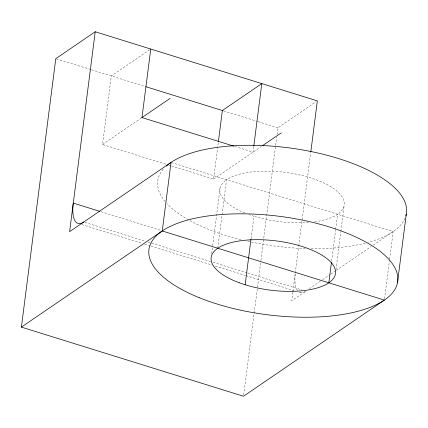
<?xml version="1.0" encoding="UTF-8"?>
<svg xmlns="http://www.w3.org/2000/svg" width="428" height="428" viewBox="0 0 428 428"><rect width="100%" height="100%" fill="white"/><g stroke="black" fill="none" stroke-linecap="round" stroke-linejoin="round"><path stroke-width="0.32" stroke-dasharray="2.14 1.6" d="M165.722 164.165L102.538 144.498L111.317 75.959L149.773 49.712M171.468 165.952L213.593 179.065L218.323 142.155M211.651 253.622L212.582 246.373M212.668 245.715L220.008 188.384M217.788 248.245L222.009 215.295M222.095 214.637L226.567 179.707A62.691 24.797 7.3 0 1 310.252 177.759A62.691 24.797 7.3 0 1 337.612 214.268M253.74 146.633L253.034 152.138L235.368 146.638M251.054 238.626L253.927 216.22A62.643 24.776 7.3 0 1 249.064 214.589M243.682 394.921L260.834 261.032M260.92 260.368L276.713 137.088M277.05 134.435L277.9 127.806L316.244 101.629M292.838 292.18L291.736 300.782L306.063 291.003M292.923 291.516L295.213 273.647M295.293 272.984L298.685 246.507M298.771 245.843L310.728 152.512M331.63 261.064L335.6 230.087M335.68 229.429L337.622 214.273A62.675 24.792 7.3 0 1 313.933 221.881M335.991 269.522L340.806 231.955M340.886 231.297L344.182 205.59M384.542 298.776L389.523 259.892M389.608 259.234L393.155 231.553L172.318 162.822M102.538 144.498L141.015 118.23M213.593 179.065L261.417 146.419M309.374 288.745L320.395 281.217M322.6 279.714L330.32 274.45M330.871 274.07L335.83 270.683M336.381 270.309L371.103 246.603M373.312 245.1L393.155 231.553M56.426 58.877L90.891 69.603M91.528 69.801L145.146 86.488M223.651 110.922L257.479 121.45M258.116 121.648L277.9 127.806M168.916 165.155L170.831 165.754M101.045 211.742L161.618 230.596M84.969 222.432L145.547 241.285M148.067 242.071L210.539 261.513M213.064 262.3L247.138 272.904M247.769 273.101L302.034 289.991M81.775 224.534L142.16 243.313M144.701 244.104L150.426 245.886M151.063 246.084L212.138 265.087M215.321 266.077L245.271 275.407M245.907 275.605L293.699 290.494M298.798 292.078L300.707 292.677M308.535 222.442A62.675 24.792 7.3 0 1 253.932 216.215M244.864 212.984A62.643 24.776 7.3 0 1 226.594 179.717M405.038 218.2A125.388 49.595 7.3 0 1 368.401 242.291M365.266 243.125A125.388 49.595 7.3 0 1 310.391 248.673M305.415 248.556A125.388 49.595 7.3 0 1 245.758 240.836M240.841 239.659A125.388 49.595 7.3 0 1 166.786 203.423M165.181 201.588A125.388 49.595 7.3 0 1 163.753 168.691M305.822 291.168A31.346 11.711 -72.7 0 1 299.226 292.126M297.508 290.516A31.346 11.711 -72.7 0 1 295.267 273.273"/><path stroke-width="0.64" d="M21.4 327.115L162.26 230.965L384.371 300.092L243.511 396.248L21.4 327.115L55.79 58.679L95.23 31.752L317.341 100.885L310.814 151.849M95.23 31.752L69.62 231.655L171.04 162.426L162.26 230.965M150.758 49.038L141.978 117.577L234.105 146.248M218.403 141.497L222.373 110.526L261.813 83.599L253.82 146.018M245.142 284.759L250.969 239.284M328.843 282.812L331.465 262.38M397.484 282.742L406.263 214.203M141.566 117.855L170.151 98.344M262.514 145.664L281.207 132.91M145.782 86.686L223.009 110.724M99.783 211.346L73.279 203.097A31.346 11.711 -72.7 0 0 83.706 222.041M166.342 166.096A125.388 49.595 7.3 0 1 312.317 151.801A125.388 49.595 7.3 0 1 405.84 215.931M239.407 282.812A62.686 24.797 7.3 0 0 335.488 273.535A62.686 24.797 7.3 0 0 245.046 240.236A62.686 24.797 7.3 0 0 239.407 282.812M199.336 297.722A125.388 49.595 7.3 0 0 397.061 284.47A125.388 49.595 7.3 0 0 223.55 214.385A125.388 49.595 7.3 0 0 199.336 297.722"/></g></svg>
